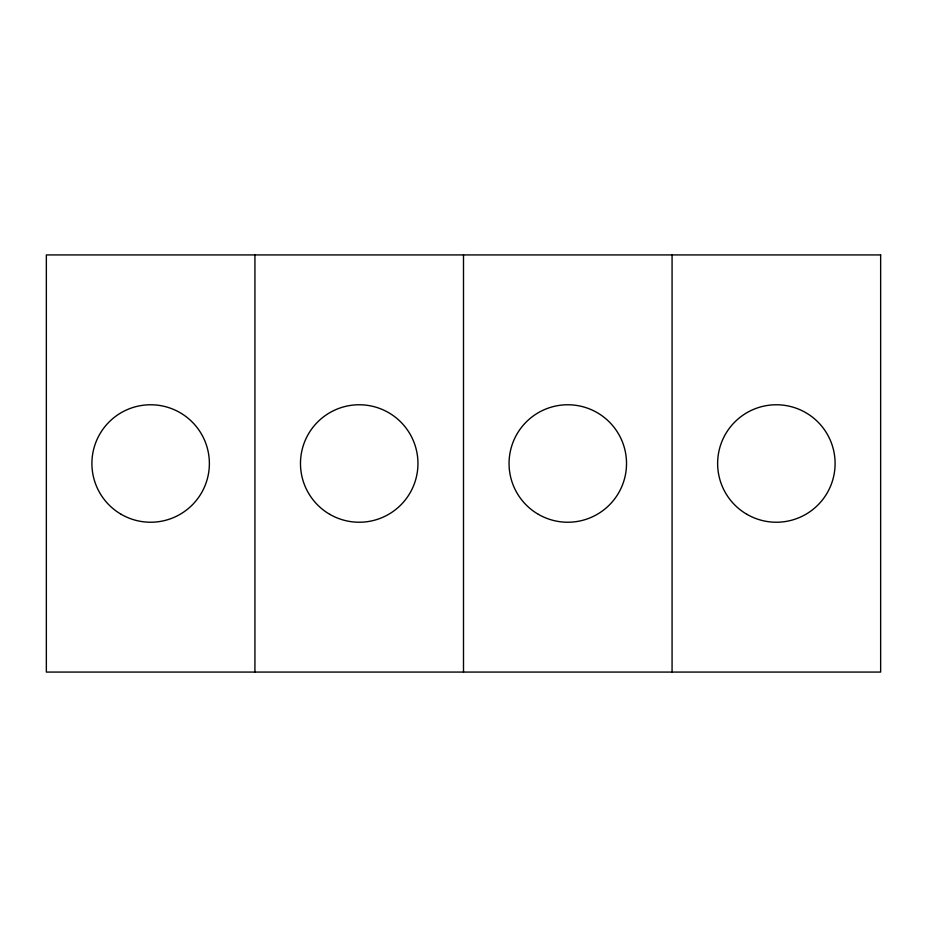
<?xml version="1.0" encoding="UTF-8"?>
<svg xmlns="http://www.w3.org/2000/svg" width="927" height="927" viewBox="0 0 927 927"><rect width="100%" height="100%" fill="white"/><g stroke="black" fill="none" stroke-linecap="round" stroke-linejoin="round"><path stroke-width="1.39" d="M672.075 254.925L672.075 672.075M463.5 254.925L463.5 672.075M254.925 254.925L254.925 672.075M880.65 254.925L46.35 254.925L46.35 672.075L880.65 672.075L880.65 254.925M747 514.369A58.737 58.737 0 0 0 835.1 463.5A58.737 58.737 0 0 0 747 412.631A58.737 58.737 0 0 0 747 514.369M538.425 514.369A58.737 58.737 0 0 0 626.525 463.5A58.737 58.737 0 0 0 538.425 412.631A58.737 58.737 0 0 0 538.425 514.369M329.85 514.369A58.737 58.737 0 0 0 417.95 463.5A58.737 58.737 0 0 0 329.85 412.631A58.737 58.737 0 0 0 329.85 514.369M121.275 514.369A58.737 58.737 0 0 0 209.375 463.5A58.737 58.737 0 0 0 121.275 412.631A58.737 58.737 0 0 0 121.275 514.369"/></g></svg>
